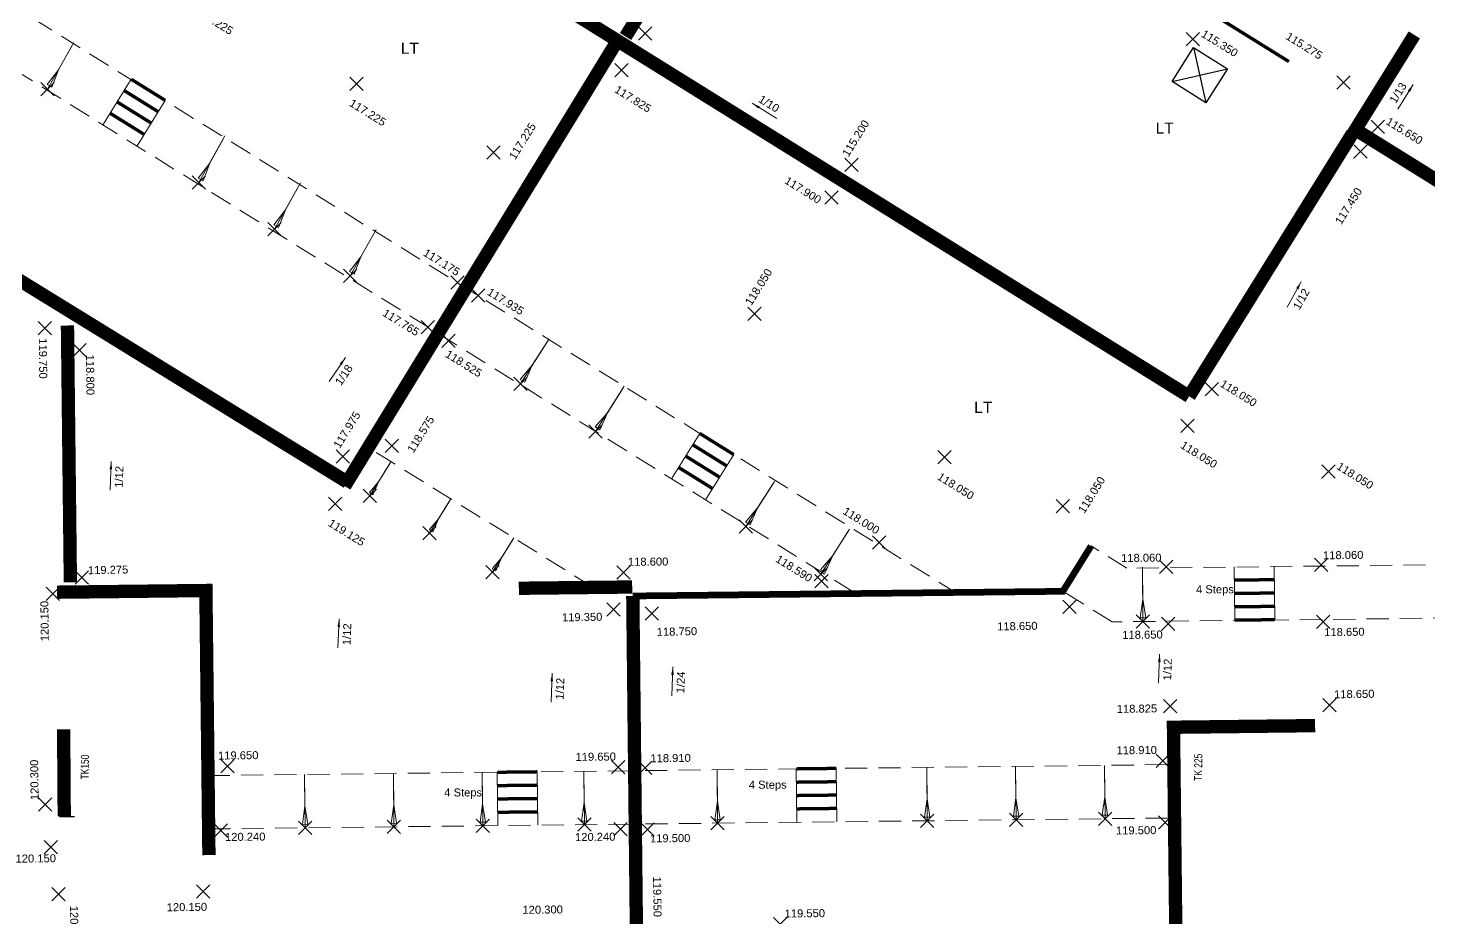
# Model space of a CAD drawing. Header units: metres. Extents: x 287878 to 288371, y 62805 to 63080.
# Drawn here: x 288009.59 to 288041.11, y 63018.98 to 63038.99 of the extents above; entities that cross this region are included whole.
import ezdxf
from ezdxf.enums import TextEntityAlignment as Align

# ---------------------------------------------------------------- set-up
doc = ezdxf.new("R2010")
doc.units = ezdxf.units.M
doc.header["$PDMODE"] = 3
doc.header["$PDSIZE"] = 0.15
doc.linetypes.add('HIDDEN', pattern=[0.375, 0.25, -0.125])
for name, color, linetype, lineweight in [('EXP - LEVELS TEXT', 3, 'Continuous', 18), ('EXP - RETAINING WALLS - 0.6m', 190, 'Continuous', 18), ('EXP - RETAINING WALLS GRAVEL BOARD', 151, 'FENCELINE2', 18), ('EXP - STEPS', 240, 'Continuous', 18), ('EXP - TANKING', 12, 'TANKING', 35), ('EXP - UNDERBUILD', 94, 'UNDERBUILD', 35), ('EXP-EW-BANKS&CUTTINGS', 251, 'HIDDEN', 18), ('EXP-EW-DESIGN-LINES', 1, 'HIDDEN', 9), ('EXP-EW-GRADIENTS', 3, 'Continuous', 18), ('EXP-EW-GRADIENTS-TEXT', 3, 'Continuous', 18), ('EXP-EW-LEVEL-LANDING', 1, 'Continuous', 25), ('EXP-EW-LEVEL-THRESHOLD-TEXT', 1, 'Continuous', 25), ('EXP-EW-LEVELS-POINTS', 3, 'Continuous', 18), ('EXP-EW-LEVELS-TEXT', 3, 'Continuous', 18), ('EXP-LEVEL-LANDING', 1, 'Continuous', 25), ('EXP-LEVEL-THRESHOLD-TEXT', 1, 'Continuous', 25)]:
    doc.layers.add(name, color=color, linetype=linetype, lineweight=lineweight)
doc.layers.add('EXP - WORKING', color=6, linetype='Continuous', plot=False)
doc.layers.add('EXP-EW-BANKS&CUTTINGS-WORKING', color=255, linetype='Continuous', lineweight=18, plot=False)
doc.layers.add('EXP-EW-TANKING TEXT', color=3, linetype='Continuous', true_color=0x00ff00)
doc.styles.add('18 @ 1 to 200', font='arial.ttf', dxfattribs={"height": 0.36})
doc.styles.add('18 @ 1 to 500', font='arial.ttf', dxfattribs={"height": 0.9})
doc.styles.add('25 @ 1 to 200', font='arial.ttf', dxfattribs={"height": 0.5})
doc.styles.add('Century Gothic', font='arial.ttf')
doc.styles.add('ESTROAD', font='arial.ttf', dxfattribs={"width": 0.75})
doc.linetypes.add('FENCELINE2', pattern='A,6.35,-2.54,[132,ltypeshp.shx,S=2.54,R=0,X=-2.54,Y=0],-2.54,25.4', length=36.83)
doc.linetypes.add('TANKING', pattern='A,0.3,-0.1575,["V",Century Gothic,S=0.3,R=0,X=-0.1464,Y=-0.15],-0.1575', length=0.615)
doc.linetypes.add('UNDERBUILD', pattern='A,0.3,-0.1575,["O",Century Gothic,S=0.3,R=0,X=-0.181,Y=-0.15],-0.1575', length=0.615)
doc.dimstyles.new('1 to 200 (18)', dxfattribs={"dimtxt": 0.36, "dimasz": 0.36, "dimexe": 0.09, "dimexo": 0.09, "dimgap": 0.12, "dimtad": 1, "dimdec": 3, "dimzin": 0, "dimdsep": 46, "dimtxsty": '18 @ 1 to 200', "dimcen": 0.12, "dimadec": 0, "dimazin": 0, "dimtfac": 1, "dimtdec": 3, "dimtofl": 0, "dimtmove": 0, "dimatfit": 3, "dimfxl": 0.12, "dimtolj": 1, "dimtzin": 0, "dimarcsym": 1})

# ---------------------------------------------------------------- blocks, each defined once
blk = doc.blocks.new('*U742')
at = {"layer": 'EXP-EW-BANKS&CUTTINGS', "linetype": 'Continuous'}
blk.add_lwpolyline([(-1.119, -0.042), (-0.496, -0.019), (-0.078, -0.063), (-0.082, 0.057), (-0.496, -0.019)], dxfattribs=at)
at = {"layer": 'EXP-EW-BANKS&CUTTINGS-WORKING'}
blk.add_line((-1.199, -0.045), (0, 0), dxfattribs=at)
blk.add_point((0, 0), dxfattribs=at)
blk = doc.blocks.new('*U743')
at = {"layer": 'EXP-EW-BANKS&CUTTINGS', "linetype": 'Continuous'}
blk.add_lwpolyline([(-1.119, -0.042), (-0.496, -0.019), (-0.078, -0.063), (-0.082, 0.057), (-0.496, -0.019)], dxfattribs=at)
at = {"layer": 'EXP-EW-BANKS&CUTTINGS-WORKING'}
blk.add_line((-1.199, -0.045), (0, 0), dxfattribs=at)
blk.add_point((0, 0), dxfattribs=at)
blk = doc.blocks.new('*U744')
at = {"layer": 'EXP-EW-BANKS&CUTTINGS', "linetype": 'Continuous'}
blk.add_lwpolyline([(-1.119, -0.042), (-0.496, -0.019), (-0.078, -0.063), (-0.082, 0.057), (-0.496, -0.019)], dxfattribs=at)
at = {"layer": 'EXP-EW-BANKS&CUTTINGS-WORKING'}
blk.add_line((-1.199, -0.045), (0, 0), dxfattribs=at)
blk.add_point((0, 0), dxfattribs=at)
blk = doc.blocks.new('*U745')
at = {"layer": 'EXP-EW-BANKS&CUTTINGS', "linetype": 'Continuous'}
blk.add_lwpolyline([(-1.119, -0.042), (-0.496, -0.019), (-0.078, -0.063), (-0.082, 0.057), (-0.496, -0.019)], dxfattribs=at)
at = {"layer": 'EXP-EW-BANKS&CUTTINGS-WORKING'}
blk.add_line((-1.199, -0.045), (0, 0), dxfattribs=at)
blk.add_point((0, 0), dxfattribs=at)
blk = doc.blocks.new('*U746')
at = {"layer": 'EXP-EW-BANKS&CUTTINGS', "linetype": 'Continuous'}
blk.add_lwpolyline([(-1.119, -0.042), (-0.496, -0.019), (-0.078, -0.063), (-0.082, 0.057), (-0.496, -0.019)], dxfattribs=at)
at = {"layer": 'EXP-EW-BANKS&CUTTINGS-WORKING'}
blk.add_line((-1.199, -0.045), (0, 0), dxfattribs=at)
blk.add_point((0, 0), dxfattribs=at)
blk = doc.blocks.new('*U747')
at = {"layer": 'EXP-EW-BANKS&CUTTINGS', "linetype": 'Continuous'}
blk.add_lwpolyline([(-1.119, -0.042), (-0.496, -0.019), (-0.078, -0.063), (-0.082, 0.057), (-0.496, -0.019)], dxfattribs=at)
at = {"layer": 'EXP-EW-BANKS&CUTTINGS-WORKING'}
blk.add_line((-1.199, -0.045), (0, 0), dxfattribs=at)
blk.add_point((0, 0), dxfattribs=at)
blk = doc.blocks.new('*U748')
at = {"layer": 'EXP-EW-BANKS&CUTTINGS', "linetype": 'Continuous'}
blk.add_lwpolyline([(-1.119, -0.042), (-0.496, -0.019), (-0.078, -0.063), (-0.082, 0.057), (-0.496, -0.019)], dxfattribs=at)
at = {"layer": 'EXP-EW-BANKS&CUTTINGS-WORKING'}
blk.add_line((-1.199, -0.045), (0, 0), dxfattribs=at)
blk.add_point((0, 0), dxfattribs=at)
blk = doc.blocks.new('*U771')
at = {"layer": 'EXP-EW-BANKS&CUTTINGS', "linetype": 'Continuous'}
blk.add_lwpolyline([(-1.101, -0.203), (-0.488, -0.09), (-0.068, -0.074), (-0.09, 0.045), (-0.488, -0.09)], dxfattribs=at)
at = {"layer": 'EXP-EW-BANKS&CUTTINGS-WORKING'}
blk.add_line((-1.18, -0.217), (0, 0), dxfattribs=at)
blk.add_point((0, 0), dxfattribs=at)
blk = doc.blocks.new('*U772')
at = {"layer": 'EXP-EW-BANKS&CUTTINGS', "linetype": 'Continuous'}
blk.add_lwpolyline([(-1.101, -0.203), (-0.488, -0.09), (-0.068, -0.074), (-0.09, 0.045), (-0.488, -0.09)], dxfattribs=at)
at = {"layer": 'EXP-EW-BANKS&CUTTINGS-WORKING'}
blk.add_line((-1.18, -0.217), (0, 0), dxfattribs=at)
blk.add_point((0, 0), dxfattribs=at)
blk = doc.blocks.new('*U773')
at = {"layer": 'EXP-EW-BANKS&CUTTINGS', "linetype": 'Continuous'}
blk.add_lwpolyline([(-1.101, -0.203), (-0.488, -0.09), (-0.068, -0.074), (-0.09, 0.045), (-0.488, -0.09)], dxfattribs=at)
at = {"layer": 'EXP-EW-BANKS&CUTTINGS-WORKING'}
blk.add_line((-1.18, -0.217), (0, 0), dxfattribs=at)
blk.add_point((0, 0), dxfattribs=at)
blk = doc.blocks.new('*U774')
at = {"layer": 'EXP-EW-BANKS&CUTTINGS', "linetype": 'Continuous'}
blk.add_lwpolyline([(-1.101, -0.203), (-0.488, -0.09), (-0.068, -0.074), (-0.09, 0.045), (-0.488, -0.09)], dxfattribs=at)
at = {"layer": 'EXP-EW-BANKS&CUTTINGS-WORKING'}
blk.add_line((-1.18, -0.217), (0, 0), dxfattribs=at)
blk.add_point((0, 0), dxfattribs=at)
blk = doc.blocks.new('*U759')
at = {"layer": 'EXP-EW-BANKS&CUTTINGS', "linetype": 'Continuous'}
blk.add_lwpolyline([(-0.961, 0.575), (-0.426, 0.254), (-0.1, -0.011), (-0.038, 0.093), (-0.426, 0.254)], dxfattribs=at)
at = {"layer": 'EXP-EW-BANKS&CUTTINGS-WORKING'}
blk.add_line((-1.03, 0.616), (0, 0), dxfattribs=at)
blk.add_point((0, 0), dxfattribs=at)
blk = doc.blocks.new('*U760')
at = {"layer": 'EXP-EW-BANKS&CUTTINGS', "linetype": 'Continuous'}
blk.add_lwpolyline([(-0.961, 0.575), (-0.426, 0.254), (-0.1, -0.011), (-0.038, 0.093), (-0.426, 0.254)], dxfattribs=at)
at = {"layer": 'EXP-EW-BANKS&CUTTINGS-WORKING'}
blk.add_line((-1.03, 0.616), (0, 0), dxfattribs=at)
blk.add_point((0, 0), dxfattribs=at)
blk = doc.blocks.new('*U761')
at = {"layer": 'EXP-EW-BANKS&CUTTINGS', "linetype": 'Continuous'}
blk.add_lwpolyline([(-0.961, 0.575), (-0.426, 0.254), (-0.1, -0.011), (-0.038, 0.093), (-0.426, 0.254)], dxfattribs=at)
at = {"layer": 'EXP-EW-BANKS&CUTTINGS-WORKING'}
blk.add_line((-1.03, 0.616), (0, 0), dxfattribs=at)
blk.add_point((0, 0), dxfattribs=at)
blk = doc.blocks.new('*U762')
at = {"layer": 'EXP-EW-BANKS&CUTTINGS', "linetype": 'Continuous'}
blk.add_lwpolyline([(-0.961, 0.575), (-0.426, 0.254), (-0.1, -0.011), (-0.038, 0.093), (-0.426, 0.254)], dxfattribs=at)
at = {"layer": 'EXP-EW-BANKS&CUTTINGS-WORKING'}
blk.add_line((-1.03, 0.616), (0, 0), dxfattribs=at)
blk.add_point((0, 0), dxfattribs=at)
blk = doc.blocks.new('*U763')
at = {"layer": 'EXP-EW-BANKS&CUTTINGS', "linetype": 'Continuous'}
blk.add_lwpolyline([(0.636, 0.946), (0.282, 0.419), (-0.006, 0.102), (0.097, 0.033), (0.282, 0.419)], dxfattribs=at)
at = {"layer": 'EXP-EW-BANKS&CUTTINGS-WORKING'}
blk.add_line((0.682, 1.013), (0, 0), dxfattribs=at)
blk.add_point((0, 0), dxfattribs=at)
blk = doc.blocks.new('*U796')
at = {"layer": 'EXP - STEPS'}
for p, q in [((-0.45, 1.2), (-0.45, 0)), ((0.45, 1.2), (0.45, 0))]:
    blk.add_line(p, q, dxfattribs=at)
at = {"layer": 'EXP - STEPS', "const_width": 0.075}
for points in [[(-0.45, 1.2), (0.45, 1.2)], [(-0.45, 0.9), (0.45, 0.9)], [(-0.45, 0.6), (0.45, 0.6)], [(-0.45, 0.3), (0.45, 0.3)]]:
    blk.add_lwpolyline(points, dxfattribs=at)
blk = doc.blocks.new('*U797')
at = {"layer": 'EXP - STEPS'}
for p, q in [((-0.45, 1.2), (-0.45, 0)), ((0.45, 1.2), (0.45, 0))]:
    blk.add_line(p, q, dxfattribs=at)
at = {"layer": 'EXP - STEPS', "const_width": 0.075}
for points in [[(-0.45, 1.2), (0.45, 1.2)], [(-0.45, 0.9), (0.45, 0.9)], [(-0.45, 0.6), (0.45, 0.6)], [(-0.45, 0.3), (0.45, 0.3)]]:
    blk.add_lwpolyline(points, dxfattribs=at)
blk = doc.blocks.new('*U720')
at = {"layer": 'EXP - STEPS'}
for p, q in [((-0.45, 1.2), (-0.45, 0)), ((0.45, 1.2), (0.45, 0))]:
    blk.add_line(p, q, dxfattribs=at)
at = {"layer": 'EXP - STEPS', "const_width": 0.075}
for points in [[(-0.45, 1.2), (0.45, 1.2)], [(-0.45, 0.9), (0.45, 0.9)], [(-0.45, 0.6), (0.45, 0.6)], [(-0.45, 0.3), (0.45, 0.3)]]:
    blk.add_lwpolyline(points, dxfattribs=at)
blk = doc.blocks.new('*U721')
at = {"layer": 'EXP - STEPS'}
for p, q in [((-0.45, 1.2), (-0.45, 0)), ((0.45, 1.2), (0.45, 0))]:
    blk.add_line(p, q, dxfattribs=at)
at = {"layer": 'EXP - STEPS', "const_width": 0.075}
for points in [[(-0.45, 1.2), (0.45, 1.2)], [(-0.45, 0.9), (0.45, 0.9)], [(-0.45, 0.6), (0.45, 0.6)], [(-0.45, 0.3), (0.45, 0.3)]]:
    blk.add_lwpolyline(points, dxfattribs=at)
blk = doc.blocks.new('*U27')
at = {"layer": 'EXP-LEVEL-LANDING', "ltscale": 2}
for p, q in [((-7.447, 0.04), (-8.571, 0.638)), ((-7.71, 0.901), (-8.308, -0.223))]:
    blk.add_line(p, q, dxfattribs=at)
blk.add_lwpolyline([(-8.308, -0.223), (-8.571, 0.638), (-7.71, 0.901), (-7.447, 0.04)], close=True, dxfattribs=at)
blk = doc.blocks.new('*U25')
at = {"layer": 'EXP - STEPS'}
for p, q in [((-0.45, 1.2), (-0.45, 2.4)), ((0.45, 1.2), (0.45, 2.4))]:
    blk.add_line(p, q, dxfattribs=at)
at = {"layer": 'EXP - STEPS', "const_width": 0.075}
for points in [[(-0.45, 2.1), (0.45, 2.1)], [(-0.45, 1.8), (0.45, 1.8)], [(-0.45, 1.5), (0.45, 1.5)], [(-0.45, 1.2), (0.45, 1.2)]]:
    blk.add_lwpolyline(points, dxfattribs=at)
blk = doc.blocks.new('*U1008')
at = {"layer": 'EXP-EW-BANKS&CUTTINGS', "linetype": 'Continuous'}
blk.add_lwpolyline([(-0.831, -0.153), (-0.368, -0.068), (-0.051, -0.056), (-0.068, 0.034), (-0.368, -0.068)], dxfattribs=at)
at = {"layer": 'EXP-EW-BANKS&CUTTINGS-WORKING'}
blk.add_line((-0.891, -0.164), (0, 0), dxfattribs=at)
blk.add_point((0, 0), dxfattribs=at)
blk = doc.blocks.new('*U1009')
at = {"layer": 'EXP-EW-BANKS&CUTTINGS', "linetype": 'Continuous'}
blk.add_lwpolyline([(-0.831, -0.153), (-0.368, -0.068), (-0.051, -0.056), (-0.068, 0.034), (-0.368, -0.068)], dxfattribs=at)
at = {"layer": 'EXP-EW-BANKS&CUTTINGS-WORKING'}
blk.add_line((-0.891, -0.164), (0, 0), dxfattribs=at)
blk.add_point((0, 0), dxfattribs=at)
blk = doc.blocks.new('*U1010')
at = {"layer": 'EXP-EW-BANKS&CUTTINGS', "linetype": 'Continuous'}
blk.add_lwpolyline([(-0.831, -0.153), (-0.368, -0.068), (-0.051, -0.056), (-0.068, 0.034), (-0.368, -0.068)], dxfattribs=at)
at = {"layer": 'EXP-EW-BANKS&CUTTINGS-WORKING'}
blk.add_line((-0.891, -0.164), (0, 0), dxfattribs=at)
blk.add_point((0, 0), dxfattribs=at)
blk = doc.blocks.new('*U1146')
at = {"layer": 'EXP-LEVEL-THRESHOLD-TEXT', "style": '25 @ 1 to 200'}
blk.add_text('LT', height=0.5, rotation=359.99996, dxfattribs=at).set_placement((-0.04, -0.65), align=Align.MIDDLE_CENTER)
blk = doc.blocks.new('*U1147')
at = {"layer": 'EXP-LEVEL-THRESHOLD-TEXT', "style": '25 @ 1 to 200'}
blk.add_text('LT', height=0.5, rotation=359.99996, dxfattribs=at).set_placement((-0.04, -0.65), align=Align.MIDDLE_CENTER)
blk = doc.blocks.new('*U1148')
at = {"layer": 'EXP-LEVEL-THRESHOLD-TEXT', "style": '25 @ 1 to 200'}
blk.add_text('LT', height=0.5, rotation=359.99996, dxfattribs=at).set_placement((-0.04, -0.65), align=Align.MIDDLE_CENTER)
blk = doc.blocks.new('*U1200')
at = {"layer": 'EXP-EW-BANKS&CUTTINGS', "linetype": 'Continuous'}
blk.add_lwpolyline([(-1.119, -0.042), (-0.496, -0.019), (-0.078, -0.063), (-0.082, 0.057), (-0.496, -0.019)], dxfattribs=at)
at = {"layer": 'EXP-EW-BANKS&CUTTINGS-WORKING'}
blk.add_line((-1.199, -0.045), (0, 0), dxfattribs=at)
blk.add_point((0, 0), dxfattribs=at)
blk = doc.blocks.new('*U1248')
at = {"layer": 'EXP-EW-GRADIENTS-TEXT', "color": 0, "style": '18 @ 1 to 200'}
blk.add_attdef('1/00', (0.13, 0.2), '', height=0.36, rotation=360, dxfattribs=at)
at = {"layer": 'EXP-EW-GRADIENTS'}
blk.add_leader([(1.3, 0), (0, 0)], dimstyle='1 to 200 (18)', dxfattribs=at)
blk = doc.blocks.new('*U1252')
at = {"layer": 'EXP-EW-GRADIENTS-TEXT', "color": 0, "style": '18 @ 1 to 200'}
blk.add_attdef('1/00', (-1.139, 0.2), '', height=0.36, rotation=0, dxfattribs=at)
at = {"layer": 'EXP-EW-GRADIENTS'}
blk.add_leader([(-1.3, 0), (0, 0)], dimstyle='1 to 200 (18)', dxfattribs=at)
blk = doc.blocks.new('*U1201')
at = {"layer": 'EXP-EW-GRADIENTS-TEXT', "color": 0, "style": '18 @ 1 to 200'}
blk.add_attdef('1/00', (0.569, -0.081), '', height=0.36, rotation=68.85055, dxfattribs=at)
at = {"layer": 'EXP-EW-GRADIENTS'}
blk.add_leader([(0.469, 1.212), (0, 0)], dimstyle='1 to 200 (18)', dxfattribs=at)
blk = doc.blocks.new('*U1202')
at = {"layer": 'EXP-EW-GRADIENTS-TEXT', "color": 0, "style": '18 @ 1 to 200'}
blk.add_attdef('1/00', (0.569, -0.081), '', height=0.36, rotation=68.85055, dxfattribs=at)
at = {"layer": 'EXP-EW-GRADIENTS'}
blk.add_leader([(0.469, 1.212), (0, 0)], dimstyle='1 to 200 (18)', dxfattribs=at)
blk = doc.blocks.new('*U1203')
at = {"layer": 'EXP-EW-GRADIENTS-TEXT', "color": 0, "style": '18 @ 1 to 200'}
blk.add_attdef('1/00', (0.569, -0.081), '', height=0.36, rotation=68.85055, dxfattribs=at)
at = {"layer": 'EXP-EW-GRADIENTS'}
blk.add_leader([(0.469, 1.212), (0, 0)], dimstyle='1 to 200 (18)', dxfattribs=at)
blk = doc.blocks.new('*U1204')
at = {"layer": 'EXP-EW-GRADIENTS-TEXT', "color": 0, "style": '18 @ 1 to 200'}
blk.add_attdef('1/00', (0.569, -0.081), '', height=0.36, rotation=68.85055, dxfattribs=at)
at = {"layer": 'EXP-EW-GRADIENTS'}
blk.add_leader([(0.469, 1.212), (0, 0)], dimstyle='1 to 200 (18)', dxfattribs=at)
blk = doc.blocks.new('*U1205')
at = {"layer": 'EXP-EW-GRADIENTS-TEXT', "color": 0, "style": '18 @ 1 to 200'}
blk.add_attdef('1/00', (0.569, -0.081), '', height=0.36, rotation=68.85055, dxfattribs=at)
at = {"layer": 'EXP-EW-GRADIENTS'}
blk.add_leader([(0.469, 1.212), (0, 0)], dimstyle='1 to 200 (18)', dxfattribs=at)
blk = doc.blocks.new('*U1208')
at = {"layer": 'EXP-EW-GRADIENTS-TEXT', "color": 0, "style": '18 @ 1 to 200'}
blk.add_attdef('1/00', (0.471, -0.329), '', height=0.36, rotation=42.00792, dxfattribs=at)
at = {"layer": 'EXP-EW-GRADIENTS'}
blk.add_leader([(0.966, 0.87), (0, 0)], dimstyle='1 to 200 (18)', dxfattribs=at)
blk = doc.blocks.new('*U1217')
at = {"layer": 'EXP-EW-GRADIENTS-TEXT', "color": 0, "style": '18 @ 1 to 200'}
blk.add_attdef('1/00', (0.44, -0.37), '', height=0.36, rotation=36.84874, dxfattribs=at)
at = {"layer": 'EXP-EW-GRADIENTS'}
blk.add_leader([(1.04, 0.78), (0, 0)], dimstyle='1 to 200 (18)', dxfattribs=at)

msp = doc.modelspace()

# ---------------------------------------------------------------- linework, layer by layer
at = {"layer": 'EXP - RETAINING WALLS - 0.6m', "const_width": 0.3}
for points in [[(288035.712, 63030.706), (288007.877, 63048.017), (288005.496, 63060.011), (287999.466, 63058.794), (287998.223, 63064.975)], [(288026.942, 63045.084), (288023.033, 63038.798)], [(288016.714, 63028.688), (288022.851, 63038.705)], [(288039.399, 63036.612), (288040.78, 63038.833)], [(288016.771, 63028.779), (288001.677, 63038.066)], [(288035.712, 63030.706), (288039.389, 63036.619)], [(288010.542, 63026.525), (288010.476, 63032.299)], [(288020.632, 63026.39), (288023.182, 63026.419)], [(288023.283, 63018.199), (288023.196, 63026.217)]]:
    msp.add_lwpolyline(points, dxfattribs=at)
msp.add_lwpolyline([(288052.591, 63022.364), (288052.574, 63023.758, 0.172395), (288050.279, 63029.973), (288039.456, 63036.704)], format="xyb", dxfattribs=at)
at = {"layer": 'EXP - RETAINING WALLS GRAVEL BOARD', "ltscale": 0.05, "const_width": 0.15}
msp.add_lwpolyline([(288023.196, 63026.217), (288032.873, 63026.322), (288033.507, 63027.341)], dxfattribs=at)
at = {"layer": 'EXP - STEPS', "const_width": 0.075}
msp.add_lwpolyline([(288037.958, 63038.233), (288035.931, 63039.493)], dxfattribs=at)
at = {"layer": 'EXP - TANKING', "const_width": 0.3, "flags": 128}
for points in [[(288010.404, 63021.26), (288010.39, 63023.217)], [(288035.432, 63017.013), (288035.361, 63023.265), (288038.548, 63023.302)]]:
    msp.add_lwpolyline(points, dxfattribs=at)
at = {"layer": 'EXP - UNDERBUILD', "const_width": 0.3, "flags": 128}
msp.add_lwpolyline([(288010.24, 63026.302), (288013.591, 63026.34), (288013.659, 63020.39)], dxfattribs=at)
at = {"layer": 'EXP - WORKING'}
msp.add_lwpolyline([(288010.298, 63021.258), (288010.634, 63021.262)], dxfattribs=at)
at = {"layer": 'EXP-EW-BANKS&CUTTINGS', "ltscale": 2}
for points in [[(287996.331, 63054.682), (287999.153, 63055.243), (288001.62, 63042.815), (288028.22, 63026.272)], [(288045.942, 63032.414), (288042.533, 63026.932), (288034.315, 63026.839), (288033.507, 63027.341)], [(288046.961, 63031.78), (288043.204, 63025.74), (288033.979, 63025.635), (288032.873, 63026.322)], [(288022.308, 63026.409), (288017.365, 63029.478)], [(288035.22, 63022.424), (288023.346, 63022.289)], [(288023.131, 63022.287), (288013.789, 63022.18)], [(288023.147, 63021.087), (288013.802, 63020.98)], [(288035.234, 63021.224), (288023.362, 63021.089)]]:
    msp.add_lwpolyline(points, dxfattribs=at)
at = {"layer": 'EXP-EW-DESIGN-LINES', "ltscale": 2}
msp.add_lwpolyline([(287994.189, 63063.945), (287995.649, 63056.686, 0.41348), (287996.706, 63055.98), (288000.097, 63056.653), (288002.696, 63043.559), (288030.453, 63026.296)], format="xyb", dxfattribs=at)
at = {"layer": 'EXP-EW-LEVELS-POINTS'}
for p in [(288023.473, 63038.868), (288035.8, 63038.736), (288022.945, 63038.041), (288016.978, 63037.735), (288039.183, 63037.76), (288039.957, 63036.767), (288020.064, 63036.189), (288039.571, 63036.212), (288028.119, 63035.91), (288027.664, 63035.177), (288019.252, 63033.263), (288019.715, 63032.976), (288025.935, 63032.565), (288009.966, 63032.236), (288018.581, 63032.263), (288019.052, 63031.958), (288010.745, 63031.746), (288036.225, 63030.869), (288035.679, 63030.043), (288017.776, 63029.596), (288016.672, 63029.351), (288030.208, 63029.337), (288038.846, 63029.013), (288016.503, 63028.291), (288032.871, 63028.236), (288028.741, 63027.42), (288035.2, 63026.87), (288038.686, 63026.918), (288010.797, 63026.63), (288022.984, 63026.746), (288027.444, 63026.552), (288010.144, 63026.267), (288022.762, 63025.915), (288033.025, 63025.976), (288023.622, 63025.823), (288038.726, 63025.638), (288035.24, 63025.59), (288035.286, 63023.739), (288038.873, 63023.765), (288035.122, 63022.513), (288014.076, 63022.39), (288022.87, 63022.366), (288023.476, 63022.356), (288009.978, 63021.525), (288013.924, 63020.94), (288022.919, 63020.975), (288023.524, 63020.965), (288035.171, 63021.122), (288010.104, 63020.569), (288010.273, 63019.512), (288013.528, 63019.574), (288026.51, 63018.835)]:
    msp.add_point(p, dxfattribs=at)

# ---------------------------------------------------------------- block references
at = {"layer": 'EXP - STEPS'}
for name, p, rotation in [('*U721', (288011.661, 63036.579), 328.1369473091069), ('*U720', (288024.45, 63028.616), 328.1204760725306), ('*U25', (288037.203, 63024.479), 0.6523482261265156), ('*U797', (288027.336, 63021.135), 0.6523482257092337), ('*U796', (288020.609, 63021.058), 0.6523482257094341)]:
    msp.add_blockref(name, p, dxfattribs=dict(at, rotation=rotation))
at = {"layer": 'EXP-EW-BANKS&CUTTINGS', "linetype": 'Continuous', "xscale": -1}
for name, p, rotation in [('*U771', (288010.03, 63037.615), 71.1541174707243), ('*U772', (288013.434, 63035.514), 71.1541174707243), ('*U773', (288015.136, 63034.464), 71.1541174707243), ('*U774', (288016.837, 63033.414), 71.1541174707243), ('*U759', (288020.669, 63030.987), 26.80198162332171), ('*U760', (288022.359, 63029.917), 26.80198162332171), ('*U1008', (288017.278, 63028.466), 68.6945806596024), ('*U761', (288025.739, 63027.778), 26.80198162332171), ('*U1009', (288018.625, 63027.632), 68.6945806596024), ('*U762', (288027.429, 63026.708), 26.80198162332171), ('*U1010', (288020.042, 63026.755), 68.6945806596024), ('*U763', (288034.675, 63025.643), 326.7106531972114), ('*U746', (288029.821, 63021.162), 92.77092006291217), ('*U747', (288031.821, 63021.184), 92.77092006291217), ('*U748', (288033.821, 63021.207), 92.77092006291217), ('*U742', (288015.822, 63021.002), 92.77092006291217), ('*U743', (288017.822, 63021.025), 92.77092006291217), ('*U744', (288019.822, 63021.048), 92.77092006291217), ('*U1200', (288022.106, 63021.075), 92.77092006291217), ('*U745', (288025.105, 63021.105), 92.77092006291217)]:
    msp.add_blockref(name, p, dxfattribs=dict(at, rotation=rotation))
at = {"layer": 'EXP-EW-GRADIENTS'}
for name, p, xscale, yscale, zscale, rotation, values in [('*U1248', (288040.411, 63037.167), 0.4999999999999994, 0.4999999999999994, 0.4999999999999994, 58.12228644776116, {'1/00': '1/13'}), ('*U1252', (288026.435, 63036.953), 0.4999999999999995, 0.4999999999999995, 0.4999999999999995, 328.1222864478664, {'1/00': '1/10'}), ('*U1208', (288037.919, 63032.715), 0.5, 0.5, 0.5, 19.03381484029658, {'1/00': '1/12'}), ('*U1217', (288016.364, 63031.038), 0.5, 0.5, 0.5, 19.03381484029658, {'1/00': '1/18'}), ('*U1203', (288011.436, 63028.593), 0.5, 0.5, 0.5, 19.03381484029658, {'1/00': '1/12'}), ('*U1202', (288016.563, 63025.053), 0.5, 0.5, 0.5, 19.03381484029658, {'1/00': '1/12'}), ('*U1205', (288035.025, 63024.26), 0.5, 0.5, 0.5, 19.03381484029658, {'1/00': '1/12'}), ('*U1204', (288024.072, 63023.972), 0.5, 0.5, 0.5, 19.03381484029658, {'1/00': '1/24'}), ('*U1201', (288021.356, 63023.829), 0.5, 0.5, 0.5, 19.03381484029658, {'1/00': '1/12'})]:
    msp.add_blockref(name, p, dxfattribs=dict(at, xscale=xscale, yscale=yscale, zscale=zscale, rotation=rotation)).add_auto_attribs(values)
at = {"layer": 'EXP-EW-LEVEL-LANDING', "extrusion": (0.01221, 0.000530043, 0.999925), "rotation": 130.7513500359456}
msp.add_blockref('*U27', (288009.511, 63042.345, 3550.2), dxfattribs=at)
at = {"layer": 'EXP-EW-LEVEL-THRESHOLD-TEXT', "xscale": 0.5, "yscale": 0.5, "zscale": 0.5}
for name, p in [('*U1148', (288018.2, 63038.86)), ('*U1147', (288035.182, 63037.063)), ('*U1146', (288031.101, 63030.783))]:
    msp.add_blockref(name, p, dxfattribs=at)

# ---------------------------------------------------------------- texts
at = {"layer": 'EXP - LEVELS TEXT', "char_height": 0.18, "attachment_point": 1, "style": '18 @ 1 to 500'}
for insert in [(288035.868, 63026.457), (288025.806, 63022.063), (288018.954, 63021.889)]:
    msp.add_mtext_dynamic_manual_height_columns('4 Steps', width=2.15053, gutter_width=1, heights=[0], dxfattribs=dict(at, insert=insert))
at = {"layer": 'EXP - TANKING', "insert": (288035.918, 63022.365), "char_height": 0.18, "width": 2.45, "attachment_point": 5, "rotation": 89.4837, "line_spacing_factor": 0.888, "style": 'ESTROAD'}
msp.add_mtext('TK 225', dxfattribs=at)
at = {"layer": 'EXP-EW-LEVELS-TEXT', "style": '18 @ 1 to 200'}
for s, rotation, p in [('117.225', 328.1193, (288013.36, 63039.307)), ('115.350', 328.1192, (288035.968, 63038.808)), ('115.275', 328.1133, (288037.87, 63038.753)), ('117.825', 328.1193, (288022.767, 63037.557)), ('117.225', 328.1193, (288016.8, 63037.251)), ('117.225', 58.1193, (288020.548, 63036.011)), ('115.200', 58.1253, (288028.047, 63036.077)), ('115.650', 328.1253, (288040.125, 63036.839)), ('117.900', 328.1192, (288026.593, 63035.509)), ('117.450', 58.1253, (288039.135, 63034.553)), ('117.175', 328.1193, (288018.463, 63033.884)), ('118.050', 58.1253, (288025.863, 63032.733)), ('117.935', 328.1193, (288019.902, 63033.004)), ('117.765', 328.1193, (288017.549, 63032.533)), ('119.750', 270.5395, (288009.833, 63032.011)), ('118.800', 270.5454, (288010.895, 63031.643)), ('118.525', 328.1193, (288018.959, 63031.606)), ('118.050', 328.1253, (288036.393, 63030.941)), ('117.975', 58.1249, (288016.6, 63029.519)), ('118.575', 58.1192, (288018.261, 63029.418)), ('118.050', 328.1193, (288035.501, 63029.559)), ('118.050', 328.1193, (288030.03, 63028.852)), ('118.050', 328.1253, (288039.014, 63029.085)), ('118.050', 58.1193, (288033.356, 63028.058)), ('118.000', 328.1193, (288027.903, 63028.076)), ('119.125', 328.1193, (288016.325, 63027.807)), ('118.600', 0.3772, (288023.087, 63026.896)), ('118.590', 328.1193, (288026.39, 63027)), ('118.060', 0.6553, (288034.183, 63026.98)), ('118.060', 0.6553, (288038.726, 63027.042)), ('119.275', 1.0365, (288010.938, 63026.706)), ('120.150', 90.6553, (288010.056, 63025.2)), ('119.350', 1.0365, (288021.603, 63025.645)), ('118.750', 1.0305, (288023.736, 63025.32)), ('118.650', 1.0365, (288031.395, 63025.441)), ('118.650', 0.6553, (288038.753, 63025.313)), ('118.650', 0.6553, (288034.21, 63025.251)), ('118.650', 0.832, (288038.975, 63023.916)), ('118.825', 0.8261, (288034.086, 63023.587)), ('119.650', 0.6553, (288013.865, 63022.538)), ('119.650', 0.6553, (288021.908, 63022.508)), ('118.910', 0.6553, (288023.593, 63022.477)), ('118.910', 0.6553, (288034.08, 63022.655)), ('120.300', 90.6553, (288009.827, 63021.628)), ('120.240', 0.6553, (288014.022, 63020.707)), ('120.240', 0.6553, (288021.897, 63020.705)), ('119.500', 0.6553, (288023.583, 63020.675)), ('119.500', 0.6553, (288034.069, 63020.853)), ('120.150', 0.6553, (288009.31, 63020.22)), ('119.550', 270.7419, (288023.652, 63019.907)), ('120.150', 270.652, (288010.535, 63019.25)), ('120.150', 0.6553, (288012.71, 63019.127)), ('120.300', 0.6493, (288020.715, 63019.069)), ('119.550', 0.6553, (288026.613, 63018.986))]:
    msp.add_text(s, height=0.18, rotation=rotation, dxfattribs=at).set_placement(p)
at = {"layer": 'EXP-EW-TANKING TEXT', "insert": (288010.868, 63022.371), "char_height": 0.18, "width": 2.45, "attachment_point": 5, "rotation": 89.4837, "line_spacing_factor": 0.888, "style": 'ESTROAD'}
msp.add_mtext('TK150', dxfattribs=at)

doc.saveas('drawing.dxf')
